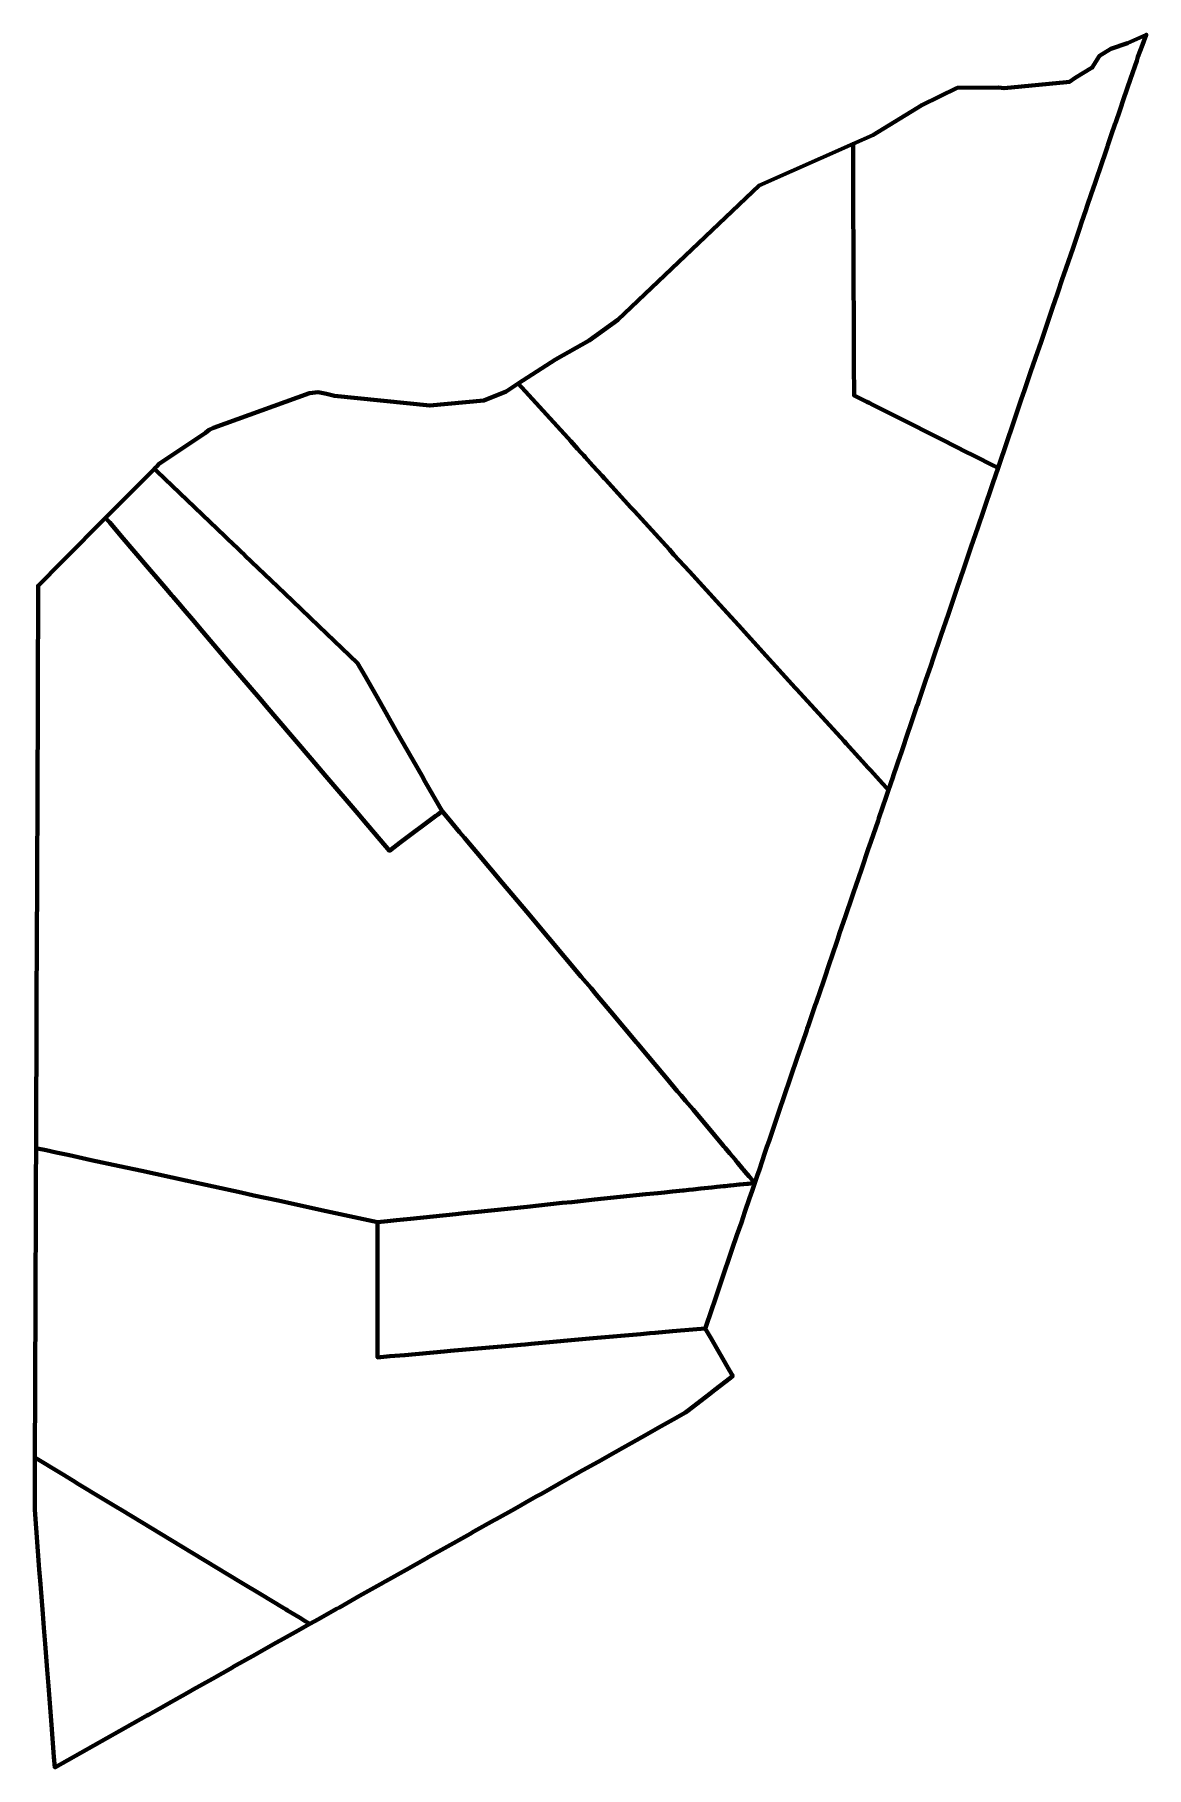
# Model space of a CAD drawing. Header units: metres. Extents: x 807431 to 807527, y 9157476 to 9157626.
import ezdxf

# ---------------------------------------------------------------- set-up
doc = ezdxf.new("R2010")
doc.units = ezdxf.units.M
doc.header["$MEASUREMENT"] = 0
doc.layers.add('F3A_2884-21191', color=1, linetype='Continuous')

msp = doc.modelspace()

# ---------------------------------------------------------------- linework, layer by layer
at = {"layer": 'F3A_2884-21191', "color": 5, "lineweight": 70, "true_color": 0x0000ff}
for points in [[(807501.49, 9157616.16), (807501.5, 9157613.91), (807501.5, 9157612.76), (807501.5, 9157612.5), (807501.53, 9157605.06), (807501.53, 9157603.27), (807501.54, 9157601.95), (807501.55, 9157598.79), (807501.55, 9157598.23), (807501.56, 9157597.15), (807501.57, 9157594.39), (807502.66, 9157593.84), (807502.87, 9157593.74), (807503.18, 9157593.58), (807505.84, 9157592.24), (807507.12, 9157591.6), (807507.43, 9157591.44), (807508.76, 9157590.77), (807510.76, 9157589.76), (807510.9, 9157589.69), (807511.54, 9157589.37), (807511.57, 9157589.35), (807512.53, 9157588.87), (807513.09, 9157588.59), (807513.44, 9157588.41), (807514.03, 9157588.11), (807514.12, 9157588.38), (807515.37, 9157592.05), (807516.04, 9157594.03), (807516.32, 9157594.83), (807516.85, 9157596.39), (807517.28, 9157597.65), (807517.75, 9157599.04), (807518.31, 9157600.68), (807518.74, 9157601.96), (807519.17, 9157603.2), (807519.62, 9157604.53), (807519.7, 9157604.77), (807520.52, 9157607.17), (807520.96, 9157608.47), (807521.1, 9157608.89), (807521.26, 9157609.36), (807521.62, 9157610.41), (807521.75, 9157610.8), (807522.09, 9157611.81), (807522.42, 9157612.78), (807523.04, 9157614.59), (807523.13, 9157614.84), (807523.18, 9157614.99), (807523.5, 9157615.93), (807523.54, 9157616.05), (807523.83, 9157616.92), (807524.17, 9157617.92), (807524.18, 9157617.95), (807524.59, 9157619.13), (807524.89, 9157620.02), (807525.49, 9157621.79), (807526.03, 9157623.36), (807526.14, 9157623.69), (807526.14, 9157623.7), (807526.53, 9157624.73), (807526.86, 9157625.61), (807525.23, 9157624.89), (807523.8, 9157624.39), (807522.8, 9157623.77), (807522.18, 9157622.77), (807520.71, 9157621.89), (807520.21, 9157621.54), (807519.95, 9157621.49), (807514.55, 9157620.99), (807514.08, 9157621.03), (807510.5, 9157621), (807507.43, 9157619.52), (807503.2, 9157616.92)], [(807460.33, 9157511.71), (807460.33, 9157511.12), (807461.38, 9157511.22), (807462.68, 9157511.33), (807466.09, 9157511.63), (807466.64, 9157511.68), (807466.95, 9157511.71), (807472.41, 9157512.19), (807472.72, 9157512.22), (807473.09, 9157512.25), (807473.61, 9157512.3), (807478.99, 9157512.78), (807483.11, 9157513.14), (807483.88, 9157513.21), (807484.34, 9157513.25), (807485.86, 9157513.39), (807486.2, 9157513.42), (807488.69, 9157513.64), (807488.73, 9157513.78), (807489.22, 9157515.21), (807489.54, 9157516.15), (807489.83, 9157517), (807490.39, 9157518.64), (807490.7, 9157519.56), (807491.03, 9157520.53), (807491.43, 9157521.7), (807491.81, 9157522.81), (807492.12, 9157523.72), (807492.52, 9157524.9), (807492.74, 9157525.55), (807492.97, 9157526.22), (807492.4, 9157526.16), (807492.34, 9157526.15), (807492.31, 9157526.15), (807491.68, 9157526.08), (807491.63, 9157526.08), (807491.15, 9157526.03), (807490.87, 9157526), (807490.82, 9157525.99), (807490.61, 9157525.97), (807490.42, 9157525.95), (807490.27, 9157525.94), (807489.68, 9157525.88), (807489.26, 9157525.83), (807488.3, 9157525.73), (807487.64, 9157525.66), (807487.28, 9157525.63), (807486.84, 9157525.58), (807486.75, 9157525.57), (807486.16, 9157525.51), (807485.86, 9157525.48), (807485.17, 9157525.41), (807484.59, 9157525.35), (807483.54, 9157525.24), (807479.09, 9157524.78), (807477.13, 9157524.57), (807476.3, 9157524.49), (807473.27, 9157524.17), (807468.74, 9157523.7), (807467.79, 9157523.6), (807467.09, 9157523.53), (807463.19, 9157523.13), (807461.96, 9157523), (807461.19, 9157522.92), (807460.33, 9157522.83), (807460.33, 9157520.48), (807460.33, 9157520.27), (807460.33, 9157518.38), (807460.33, 9157513.11), (807460.33, 9157512.15)]]:
    msp.add_lwpolyline(points, close=True, dxfattribs=at)
at = {"layer": 'F3A_2884-21191', "color": 40, "lineweight": 70, "true_color": 0xffbb00}
for points in [[(807472.49, 9157595.41), (807476.78, 9157590.71), (807477.04, 9157590.42), (807477.64, 9157589.76), (807477.93, 9157589.45), (807478.17, 9157589.18), (807478.3, 9157589.03), (807478.97, 9157588.3), (807479.77, 9157587.43), (807479.98, 9157587.19), (807480.06, 9157587.1), (807482.25, 9157584.7), (807482.55, 9157584.37), (807485.58, 9157581.04), (807485.98, 9157580.6), (807487.32, 9157579.14), (807489.95, 9157576.26), (807490.92, 9157575.19), (807491.56, 9157574.49), (807493.95, 9157571.86), (807496.48, 9157569.09), (807496.59, 9157568.97), (807497.86, 9157567.58), (807498.17, 9157567.23), (807500.7, 9157564.46), (807500.88, 9157564.26), (807500.88, 9157564.26), (807501.99, 9157563.05), (807502.31, 9157562.69), (807502.76, 9157562.19), (807502.85, 9157562.1), (807503, 9157561.94), (807504.06, 9157560.77), (807504.38, 9157560.42), (807504.55, 9157560.24), (807504.91, 9157561.31), (807504.98, 9157561.53), (807505.58, 9157563.27), (807505.63, 9157563.43), (807506.31, 9157565.43), (807506.34, 9157565.5), (807507.04, 9157567.57), (807507.05, 9157567.59), (807507.23, 9157568.13), (807507.79, 9157569.76), (807508.2, 9157570.97), (807508.42, 9157571.62), (807509.09, 9157573.58), (807509.09, 9157573.59), (807509.73, 9157575.48), (807509.73, 9157575.49), (807509.82, 9157575.74), (807510.44, 9157577.57), (807511.1, 9157579.5), (807511.71, 9157581.3), (807512.28, 9157582.96), (807512.76, 9157584.39), (807513.58, 9157586.8), (807514.03, 9157588.11), (807513.44, 9157588.41), (807513.09, 9157588.59), (807512.53, 9157588.87), (807511.57, 9157589.35), (807511.54, 9157589.37), (807510.9, 9157589.69), (807510.76, 9157589.76), (807508.76, 9157590.77), (807507.43, 9157591.44), (807507.12, 9157591.6), (807505.84, 9157592.24), (807503.18, 9157593.58), (807502.87, 9157593.74), (807502.66, 9157593.84), (807501.57, 9157594.39), (807501.56, 9157597.15), (807501.55, 9157598.23), (807501.55, 9157598.79), (807501.54, 9157601.95), (807501.53, 9157603.27), (807501.53, 9157605.06), (807501.5, 9157612.5), (807501.5, 9157612.76), (807501.5, 9157613.91), (807501.49, 9157616.16), (807493.36, 9157612.56), (807481.11, 9157600.94), (807478.65, 9157599.15), (807475.73, 9157597.49)], [(807430.77, 9157529.83), (807430.77, 9157529.24), (807430.9, 9157529.22), (807431.64, 9157529.06), (807432.52, 9157528.86), (807432.93, 9157528.78), (807433.65, 9157528.62), (807435.54, 9157528.21), (807437.99, 9157527.68), (807439.92, 9157527.26), (807443.73, 9157526.43), (807448.53, 9157525.39), (807449.62, 9157525.15), (807451.72, 9157524.7), (807452.5, 9157524.53), (807455.48, 9157523.88), (807457.08, 9157523.53), (807460.33, 9157522.83), (807461.19, 9157522.92), (807461.96, 9157523), (807463.19, 9157523.13), (807467.09, 9157523.53), (807467.79, 9157523.6), (807468.74, 9157523.7), (807473.27, 9157524.17), (807476.3, 9157524.49), (807477.13, 9157524.57), (807479.09, 9157524.78), (807483.54, 9157525.24), (807484.59, 9157525.35), (807485.17, 9157525.41), (807485.86, 9157525.48), (807486.16, 9157525.51), (807486.75, 9157525.57), (807486.84, 9157525.58), (807487.28, 9157525.63), (807487.64, 9157525.66), (807488.3, 9157525.73), (807489.26, 9157525.83), (807489.68, 9157525.88), (807490.27, 9157525.94), (807490.42, 9157525.95), (807490.61, 9157525.97), (807490.82, 9157525.99), (807490.87, 9157526), (807491.15, 9157526.03), (807491.63, 9157526.08), (807491.68, 9157526.08), (807492.31, 9157526.15), (807492.34, 9157526.15), (807492.4, 9157526.16), (807492.97, 9157526.22), (807492.52, 9157526.75), (807492.5, 9157526.78), (807492.12, 9157527.22), (807492, 9157527.37), (807491.95, 9157527.43), (807491.46, 9157528.02), (807491.4, 9157528.08), (807491.33, 9157528.16), (807491.27, 9157528.24), (807490.81, 9157528.78), (807490.42, 9157529.25), (807490.33, 9157529.35), (807490.3, 9157529.39), (807490.22, 9157529.49), (807490.07, 9157529.66), (807489.48, 9157530.37), (807487.63, 9157532.57), (807486.98, 9157533.34), (807486.6, 9157533.79), (807486.27, 9157534.18), (807485.34, 9157535.29), (807485.01, 9157535.68), (807483.66, 9157537.29), (807482.8, 9157538.31), (807482.75, 9157538.37), (807480.51, 9157541.03), (807479.25, 9157542.53), (807478.8, 9157543.07), (807477.96, 9157544.06), (807475.16, 9157547.4), (807473.24, 9157549.69), (807471.15, 9157552.17), (807468.93, 9157554.82), (807468.29, 9157555.58), (807467.84, 9157556.1), (807467.42, 9157556.6), (807466.76, 9157557.39), (807465.91, 9157558.4), (807465.51, 9157558.1), (807465.36, 9157557.99), (807462.29, 9157555.68), (807461.77, 9157555.3), (807461.35, 9157554.98), (807459.07, 9157557.66), (807458.64, 9157558.17), (807455.85, 9157561.44), (807454.57, 9157562.94), (807451.7, 9157566.31), (807450.69, 9157567.49), (807450.28, 9157567.97), (807447.43, 9157571.31), (807445.2, 9157573.93), (807444.3, 9157574.99), (807443.59, 9157575.82), (807443.12, 9157576.37), (807442.6, 9157576.98), (807442.52, 9157577.07), (807442.08, 9157577.58), (807441.39, 9157578.4), (807440.51, 9157579.43), (807438.13, 9157582.22), (807437.14, 9157583.38), (807437.03, 9157583.51), (807436.79, 9157583.79), (807435.69, 9157582.69), (807434.26, 9157581.25), (807433.55, 9157580.54), (807433.37, 9157580.35), (807433.04, 9157580.02), (807430.95, 9157577.92), (807430.94, 9157576.11), (807430.94, 9157574.61), (807430.94, 9157573.53), (807430.93, 9157573.07), (807430.93, 9157570.67), (807430.93, 9157569.23), (807430.92, 9157568.38), (807430.92, 9157568.3), (807430.92, 9157566.29), (807430.91, 9157565.28), (807430.9, 9157562.17), (807430.89, 9157559.63), (807430.89, 9157559.01), (807430.88, 9157558.32), (807430.87, 9157554.22), (807430.87, 9157553.53), (807430.86, 9157552.7), (807430.86, 9157552.05), (807430.84, 9157547.35), (807430.84, 9157546.51), (807430.82, 9157542.66), (807430.82, 9157541.92), (807430.82, 9157541.05), (807430.81, 9157540.38), (807430.8, 9157536.41), (807430.8, 9157535.83), (807430.79, 9157535), (807430.79, 9157533.74), (807430.79, 9157533.18), (807430.78, 9157531.05)]]:
    msp.add_lwpolyline(points, close=True, dxfattribs=at)
at = {"layer": 'F3A_2884-21191', "color": 1, "lineweight": 70, "true_color": 0xff0000}
msp.add_lwpolyline([(807441.01, 9157588.04), (807441.1, 9157587.95), (807441.25, 9157587.81), (807442.56, 9157586.56), (807447.12, 9157582.2), (807447.35, 9157581.97), (807448.22, 9157581.15), (807448.23, 9157581.14), (807448.46, 9157580.92), (807448.8, 9157580.59), (807448.85, 9157580.54), (807451.69, 9157577.82), (807452.96, 9157576.61), (807455.24, 9157574.43), (807455.25, 9157574.42), (807457.89, 9157571.89), (807458.6, 9157571.21), (807459.24, 9157570.09), (807460.28, 9157568.27), (807461.21, 9157566.63), (807461.92, 9157565.39), (807464.15, 9157561.49), (807464.46, 9157560.95), (807465.91, 9157558.4), (807466.76, 9157557.39), (807467.42, 9157556.6), (807467.84, 9157556.1), (807468.29, 9157555.58), (807468.93, 9157554.82), (807471.15, 9157552.17), (807473.24, 9157549.69), (807475.16, 9157547.4), (807477.96, 9157544.06), (807478.8, 9157543.07), (807479.25, 9157542.53), (807480.51, 9157541.03), (807482.75, 9157538.37), (807482.8, 9157538.31), (807483.66, 9157537.29), (807485.01, 9157535.68), (807485.34, 9157535.29), (807486.27, 9157534.18), (807486.6, 9157533.79), (807486.98, 9157533.34), (807487.63, 9157532.57), (807489.48, 9157530.37), (807490.07, 9157529.66), (807490.22, 9157529.49), (807490.3, 9157529.39), (807490.33, 9157529.35), (807490.42, 9157529.25), (807490.81, 9157528.78), (807491.27, 9157528.24), (807491.33, 9157528.16), (807491.4, 9157528.08), (807491.46, 9157528.02), (807491.95, 9157527.43), (807492, 9157527.37), (807492.12, 9157527.22), (807492.5, 9157526.78), (807492.52, 9157526.75), (807492.97, 9157526.22), (807493.18, 9157526.84), (807493.37, 9157527.4), (807493.85, 9157528.82), (807494.03, 9157529.35), (807494.21, 9157529.87), (807494.74, 9157531.42), (807495.24, 9157532.89), (807495.38, 9157533.31), (807495.53, 9157533.73), (807496.07, 9157535.34), (807496.68, 9157537.13), (807496.79, 9157537.46), (807497.39, 9157539.2), (807497.47, 9157539.44), (807497.52, 9157539.6), (807497.58, 9157539.79), (807498.21, 9157541.62), (807498.28, 9157541.82), (807498.94, 9157543.76), (807499.47, 9157545.33), (807499.61, 9157545.75), (807500.16, 9157547.36), (807500.32, 9157547.83), (807500.83, 9157549.32), (807501.41, 9157551.02), (807501.56, 9157551.45), (807501.69, 9157551.86), (807502.23, 9157553.44), (807502.8, 9157555.12), (807502.91, 9157555.44), (807503.02, 9157555.75), (807503.64, 9157557.56), (807503.72, 9157557.81), (807504.34, 9157559.63), (807504.55, 9157560.24), (807504.38, 9157560.42), (807504.06, 9157560.77), (807503, 9157561.94), (807502.85, 9157562.1), (807502.76, 9157562.19), (807502.31, 9157562.69), (807501.99, 9157563.05), (807500.88, 9157564.26), (807500.88, 9157564.26), (807500.7, 9157564.46), (807498.17, 9157567.23), (807497.86, 9157567.58), (807496.59, 9157568.97), (807496.48, 9157569.09), (807493.95, 9157571.86), (807491.56, 9157574.49), (807490.92, 9157575.19), (807489.95, 9157576.26), (807487.32, 9157579.14), (807485.98, 9157580.6), (807485.58, 9157581.04), (807482.55, 9157584.37), (807482.25, 9157584.7), (807480.06, 9157587.1), (807479.98, 9157587.19), (807479.77, 9157587.43), (807478.97, 9157588.3), (807478.3, 9157589.03), (807478.17, 9157589.18), (807477.93, 9157589.45), (807477.64, 9157589.76), (807477.04, 9157590.42), (807476.78, 9157590.71), (807472.49, 9157595.41), (807471.46, 9157594.74), (807469.53, 9157593.96), (807464.85, 9157593.51), (807456.59, 9157594.35), (807455.9, 9157594.53), (807455.19, 9157594.66), (807454.43, 9157594.58), (807446.14, 9157591.59), (807445.75, 9157591.42), (807445.43, 9157591.16), (807441.35, 9157588.4), (807441.3, 9157588.33), (807441.05, 9157588.08), (807441.03, 9157588.05)], close=True, dxfattribs=at)
at = {"layer": 'F3A_2884-21191', "color": 132, "lineweight": 70, "true_color": 0x00cccc}
msp.add_lwpolyline([(807436.79, 9157583.79), (807437.03, 9157583.51), (807437.14, 9157583.38), (807438.13, 9157582.22), (807440.51, 9157579.43), (807441.39, 9157578.4), (807442.08, 9157577.58), (807442.52, 9157577.07), (807442.6, 9157576.98), (807443.12, 9157576.37), (807443.59, 9157575.82), (807444.3, 9157574.99), (807445.2, 9157573.93), (807447.43, 9157571.31), (807450.28, 9157567.97), (807450.69, 9157567.49), (807451.7, 9157566.31), (807454.57, 9157562.94), (807455.85, 9157561.44), (807458.64, 9157558.17), (807459.07, 9157557.66), (807461.35, 9157554.98), (807461.77, 9157555.3), (807462.29, 9157555.68), (807465.36, 9157557.99), (807465.51, 9157558.1), (807465.91, 9157558.4), (807464.46, 9157560.95), (807464.15, 9157561.49), (807461.92, 9157565.39), (807461.21, 9157566.63), (807460.28, 9157568.27), (807459.24, 9157570.09), (807458.6, 9157571.21), (807457.89, 9157571.89), (807455.25, 9157574.42), (807455.24, 9157574.43), (807452.96, 9157576.61), (807451.69, 9157577.82), (807448.85, 9157580.54), (807448.8, 9157580.59), (807448.46, 9157580.92), (807448.23, 9157581.14), (807448.22, 9157581.15), (807447.35, 9157581.97), (807447.12, 9157582.2), (807442.56, 9157586.56), (807441.25, 9157587.81), (807441.1, 9157587.95), (807441.01, 9157588.04), (807441.01, 9157588.03), (807437.88, 9157584.89), (807437.83, 9157584.84), (807437.8, 9157584.81), (807437.76, 9157584.76), (807437.33, 9157584.34)], close=True, dxfattribs=at)
at = {"layer": 'F3A_2884-21191', "color": 3, "lineweight": 70, "true_color": 0x00ff00}
msp.add_lwpolyline([(807430.67, 9157503.54), (807430.66, 9157502.45), (807431.66, 9157501.85), (807431.91, 9157501.7), (807433.05, 9157501.01), (807433.95, 9157500.46), (807434.45, 9157500.16), (807436.4, 9157498.98), (807437.71, 9157498.19), (807438.19, 9157497.9), (807443.33, 9157494.79), (807444.29, 9157494.21), (807448.53, 9157491.64), (807450.32, 9157490.56), (807452.06, 9157489.51), (807452.41, 9157489.3), (807452.53, 9157489.23), (807452.54, 9157489.22), (807453.57, 9157488.6), (807454.07, 9157488.29), (807454.46, 9157488.06), (807455.2, 9157488.47), (807456.78, 9157489.36), (807457.02, 9157489.49), (807458.77, 9157490.48), (807460.83, 9157491.64), (807460.93, 9157491.69), (807460.98, 9157491.72), (807461.03, 9157491.75), (807462.79, 9157492.74), (807464.52, 9157493.71), (807464.76, 9157493.85), (807466.39, 9157494.77), (807468.13, 9157495.75), (807468.33, 9157495.86), (807468.67, 9157496.05), (807470.43, 9157497.04), (807470.59, 9157497.13), (807472.2, 9157498.03), (807473.64, 9157498.84), (807474.12, 9157499.11), (807474.51, 9157499.33), (807476.02, 9157500.18), (807476.57, 9157500.49), (807478.09, 9157501.35), (807479.43, 9157502.1), (807479.87, 9157502.35), (807480.23, 9157502.55), (807481.54, 9157503.29), (807482.28, 9157503.7), (807483.67, 9157504.49), (807484.61, 9157505.02), (807485.9, 9157505.74), (807486.98, 9157506.35), (807487.22, 9157506.54), (807489.09, 9157507.98), (807489.52, 9157508.32), (807490.87, 9157509.36), (807491.07, 9157509.52), (807490.96, 9157509.7), (807490.85, 9157509.89), (807490.79, 9157509.99), (807489.19, 9157512.76), (807488.69, 9157513.64), (807486.2, 9157513.42), (807485.86, 9157513.39), (807484.34, 9157513.25), (807483.88, 9157513.21), (807483.11, 9157513.14), (807478.99, 9157512.78), (807473.61, 9157512.3), (807473.09, 9157512.25), (807472.72, 9157512.22), (807472.41, 9157512.19), (807466.95, 9157511.71), (807466.64, 9157511.68), (807466.09, 9157511.63), (807462.68, 9157511.33), (807461.38, 9157511.22), (807460.33, 9157511.12), (807460.33, 9157511.71), (807460.33, 9157512.15), (807460.33, 9157513.11), (807460.33, 9157518.38), (807460.33, 9157520.27), (807460.33, 9157520.48), (807460.33, 9157522.83), (807457.08, 9157523.53), (807455.48, 9157523.88), (807452.5, 9157524.53), (807451.72, 9157524.7), (807449.62, 9157525.15), (807448.53, 9157525.39), (807443.73, 9157526.43), (807439.92, 9157527.26), (807437.99, 9157527.68), (807435.54, 9157528.21), (807433.65, 9157528.62), (807432.93, 9157528.78), (807432.52, 9157528.86), (807431.64, 9157529.06), (807430.9, 9157529.22), (807430.77, 9157529.24), (807430.77, 9157528.63), (807430.76, 9157527.03), (807430.75, 9157524.93), (807430.75, 9157523.11), (807430.74, 9157520.89), (807430.73, 9157519.5), (807430.72, 9157517.46), (807430.72, 9157516.47), (807430.71, 9157513.92), (807430.71, 9157512.91), (807430.7, 9157512.08), (807430.7, 9157511.14), (807430.68, 9157507.46), (807430.68, 9157506.49), (807430.68, 9157505.84), (807430.67, 9157505.05), (807430.67, 9157504.33)], close=True, dxfattribs=at)
at = {"layer": 'F3A_2884-21191', "color": 4, "lineweight": 70, "true_color": 0x00ffff}
msp.add_lwpolyline([(807430.65, 9157499.16), (807430.65, 9157497.94), (807431.05, 9157492.78), (807431.15, 9157491.49), (807431.35, 9157488.94), (807431.45, 9157487.73), (807431.56, 9157486.33), (807431.74, 9157484.07), (807431.84, 9157482.7), (807432.11, 9157479.32), (807432.32, 9157476.56), (807432.4, 9157475.64), (807440.28, 9157480.08), (807440.3, 9157480.09), (807440.5, 9157480.2), (807441.43, 9157480.72), (807442.48, 9157481.31), (807442.69, 9157481.43), (807443.4, 9157481.83), (807444.27, 9157482.32), (807444.32, 9157482.35), (807444.36, 9157482.37), (807446.03, 9157483.31), (807447.76, 9157484.28), (807447.84, 9157484.33), (807449.77, 9157485.41), (807449.9, 9157485.49), (807451.53, 9157486.41), (807451.91, 9157486.62), (807453.44, 9157487.48), (807453.59, 9157487.56), (807454.46, 9157488.06), (807454.07, 9157488.29), (807453.57, 9157488.6), (807452.54, 9157489.22), (807452.53, 9157489.23), (807452.41, 9157489.3), (807452.06, 9157489.51), (807450.32, 9157490.56), (807448.53, 9157491.64), (807444.29, 9157494.21), (807443.33, 9157494.79), (807438.19, 9157497.9), (807437.71, 9157498.19), (807436.4, 9157498.98), (807434.45, 9157500.16), (807433.95, 9157500.46), (807433.05, 9157501.01), (807431.91, 9157501.7), (807431.66, 9157501.85), (807430.66, 9157502.45), (807430.65, 9157499.31), (807430.65, 9157499.23)], close=True, dxfattribs=at)

doc.saveas('drawing.dxf')
